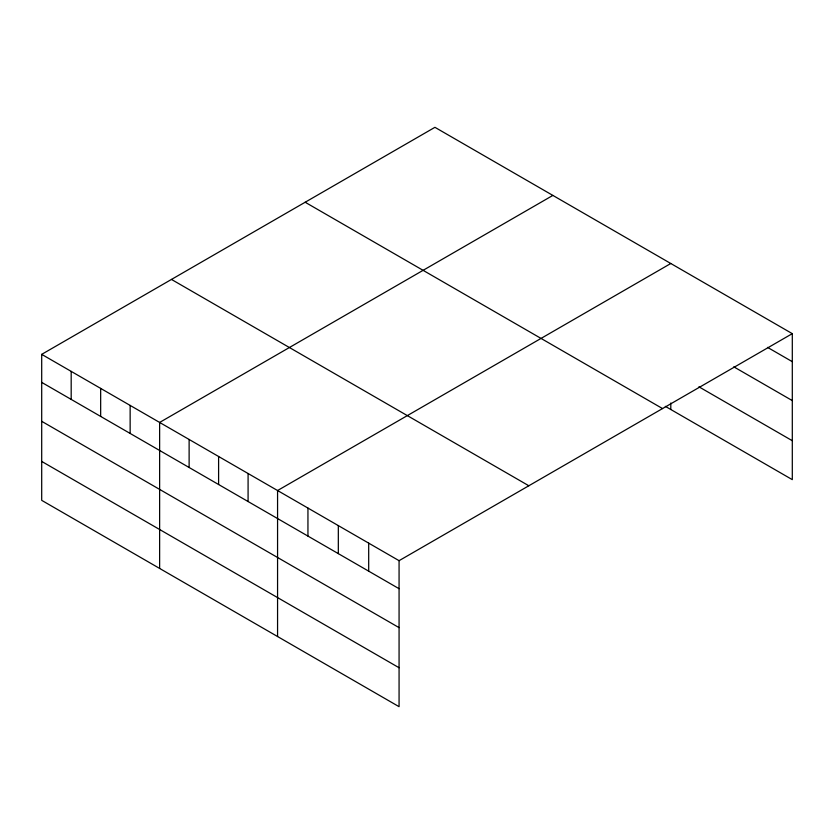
<?xml version="1.0" encoding="UTF-8"?>
<svg xmlns="http://www.w3.org/2000/svg" width="834" height="834" viewBox="0 0 834 834"><rect width="100%" height="100%" fill="white"/><g stroke="black" fill="none" stroke-linecap="round" stroke-linejoin="round"><path stroke-width="1.25" d="M41.7 354.356L399.069 560.677L399.069 706.679L41.7 500.348L41.7 354.356L434.931 127.321L792.3 333.652L792.3 479.644L665.334 406.346M552.859 195.417L159.628 422.442L159.628 568.434M670.797 263.502L277.566 490.528L277.566 636.53M399.069 560.677L792.3 333.652M767.551 347.382L792.3 361.675M733.795 366.835L792.3 400.601M698.923 386.809L792.3 440.717M305.161 202.245L662.53 408.566M171.47 279.432L528.839 485.763M41.7 382.379L399.069 588.7M41.7 421.306L399.069 627.637M41.7 461.421L399.069 667.742M670.797 403.01L670.797 409.494M368.691 543.143L368.691 571.165M338.323 525.608L338.323 553.63M307.944 508.062L307.944 536.095M248.084 473.503L248.084 501.536M218.602 456.479L218.602 484.512M189.12 439.466L189.12 467.488M130.146 405.418L130.146 433.44M100.664 388.394L100.664 416.427M71.182 371.37L71.182 399.403"/></g></svg>
